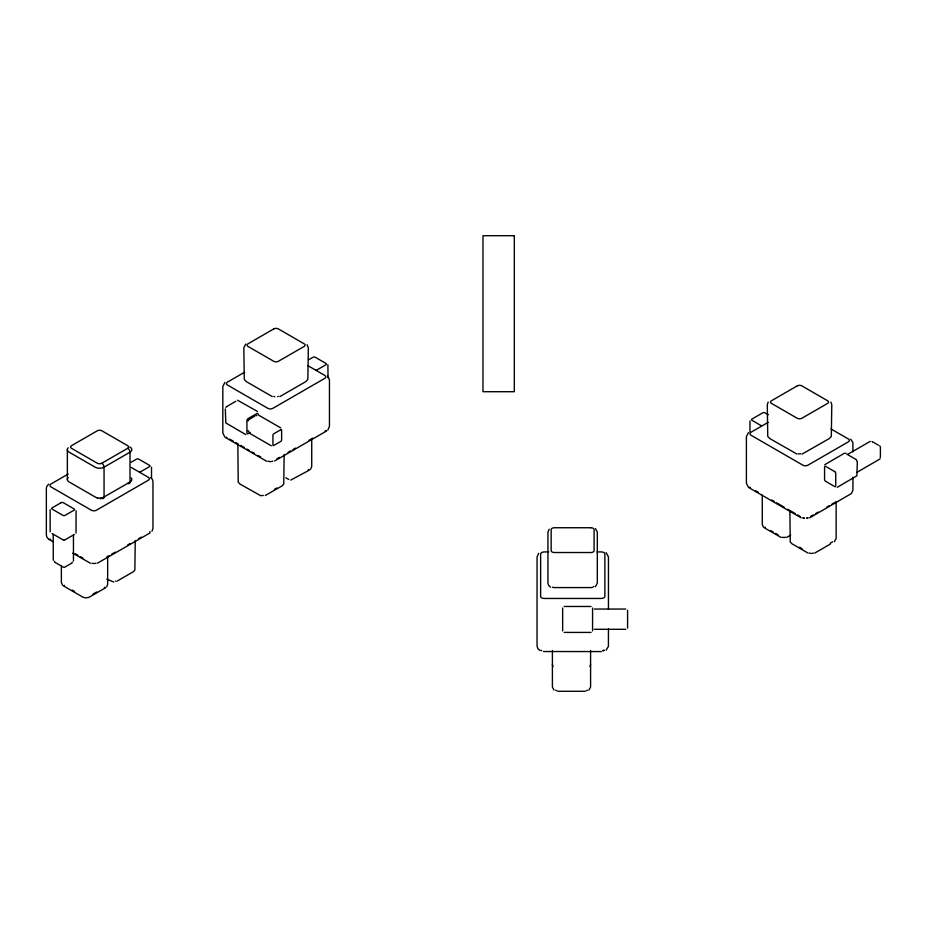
<?xml version="1.0" encoding="UTF-8"?>
<svg xmlns="http://www.w3.org/2000/svg" width="927" height="927" viewBox="0 0 927 927"><rect width="100%" height="100%" fill="white"/><g stroke="black" fill="none" stroke-linecap="round" stroke-linejoin="round"><path stroke-width="1.39" d="M590.592 664.52L589.989 666.478M76.026 533.106L76.06 510.789M151.982 531.241L152.967 528.297L152.967 481.692L152.457 479.549L150.649 477.475M768.182 402.051L767.289 404.693L767.753 436.42L769.792 438.564L796.953 454.068M106.617 586.93L107.659 584.346L107.659 556.374M549.178 529.178L547.95 532.156L547.95 583.153L548.657 585.47L550.499 587.197M327.845 430.047L329.444 426.408L329.444 379.803L327.845 376.165M310.51 469.305L311.727 466.536L311.727 438.552M538.668 553.338L537.046 556.953L537.046 645.992L537.834 648.564L539.885 650.476M880.059 458.9L857.093 472.283M824.763 464.682L844.196 453.373L845.887 453.187M245.678 344.114L243.824 347.741L244.276 379.467L246.327 381.611L272.237 396.571M224.902 382.445L222.828 386.478L222.828 433.083L224.902 437.127M748.506 432.561L746.397 436.663L746.397 483.268L748.506 487.37M595.458 586.721L597.312 583.153L597.312 532.156L595.458 528.599M48.667 484.161L46.86 486.223L46.35 488.367L46.35 534.972L46.86 537.127L48.667 539.19M606.142 650.128L608.413 646.362L608.448 628.969M588.842 690.209L590.592 687.046L590.592 650.534M834.393 541.692L836.154 538.483L836.154 502.11M325.157 430.951L325.493 430.731A4.044 2.341 0 0 0 325.794 430.476M68.25 474.021L50.985 483.987A3.581 2.063 0 0 0 50.985 486.907L91.344 510.209A3.581 2.063 0 0 0 96.408 510.209L148.332 480.232A3.581 2.063 0 0 0 148.332 477.312L131.263 467.451M244.728 372.133L227.463 382.098A3.581 2.063 0 0 0 227.463 385.018L267.822 408.32A3.581 2.063 0 0 0 272.886 408.32L324.809 378.343A3.581 2.063 0 0 0 324.809 375.423L307.741 365.562M101.866 463.222L127.671 448.32A3.221 1.854 0 0 0 127.671 445.69L101.866 430.788A3.221 1.854 0 0 0 97.312 430.788L71.506 445.69A3.221 1.854 0 0 0 71.506 448.32L97.312 463.222A3.221 1.854 0 0 0 101.866 463.222A3.221 1.796 61.6 0 1 104.056 467.196L104.056 496.999A3.221 1.796 61.6 0 1 101.866 498.262A3.221 1.854 0 0 1 100.417 498.749M226.837 406.466L235.852 401.264M130.939 462.364L136.57 459.12A1.53 0.881 0 0 1 138.726 459.12L149.537 465.354A1.53 0.881 0 0 1 149.537 466.605L140.522 471.808A1.53 0.881 0 0 1 139.444 472.063M308.54 359.827L313.048 357.231A1.53 0.881 0 0 1 315.203 357.231L326.014 363.465A1.53 0.881 0 0 1 326.014 364.717L317.011 369.908A1.53 0.881 0 0 1 315.725 370.163M279.896 396.571L305.806 381.611L307.857 379.467L308.32 347.741L307.08 344.693M249.015 419.491L254.879 416.107M250.244 432.353L247.996 433.651A1.53 0.881 -60 0 1 246.918 433.025L246.918 420.545A1.53 0.881 -60 0 1 247.996 418.68L257.011 413.477A1.53 0.881 -60 0 1 258.088 414.102M65.075 539.792L74.09 534.589A1.53 0.881 0 0 0 74.334 534.404M106.617 557.115L109.096 555.69M111.564 554.265L115.284 552.121M127.648 544.983L130.116 543.558M138.783 538.552L141.252 537.127M276.918 458.795L279.386 457.37M288.054 452.376L290.522 450.951M293.002 449.514L295.47 448.089M309.073 440.232L312.781 438.089M150.186 532.828L97.381 563.234M274.624 460.986L326.663 430.939M93.001 594.114L96.709 591.971M274.427 489.375L276.906 487.938M105.539 587.799L88.957 597.347L85.551 597.915L82.874 597.139L63.488 585.945M116.953 581.206L133.129 571.866L134.867 570.059L135.249 540.441M309.606 469.977L290.765 480.093M768.159 422.353L751.09 432.202A3.754 2.167 0 0 0 751.09 435.273L802.886 465.18A3.581 2.063 0 0 0 807.95 465.18L848.309 441.878A3.581 2.063 0 0 0 848.309 438.958L830.998 428.969M847.846 454.276L870.244 441.356M837.266 487.312L856.849 475.829L857.336 461.808M810.743 516.374L813.234 514.937M815.714 513.5L818.193 512.075M826.872 507.057L829.352 505.621M831.843 504.195L835.563 502.04M809.677 517.845L851.345 493.581L852.91 490.325L852.944 477.231M790.696 535.099L786.652 537.405M830.233 543.21L832.631 541.82M814.648 553.129L830.395 544.033M808.263 517.799L807.88 517.996A4.044 2.341 0 0 1 806.965 518.297M265.273 495.528L282.028 485.91L283.755 484.091L284.149 454.485M802.122 454.068L829.283 438.564L831.322 436.42L831.786 404.693L830.893 402.051M548.657 551.924L544.392 551.924A3.754 2.167 0 0 0 540.626 554.103L540.626 596.397A3.581 2.063 0 0 0 544.207 598.46L601.287 598.46A3.581 2.063 0 0 0 604.867 596.397L604.867 553.998A3.581 2.063 0 0 0 601.287 551.924L597.023 551.924M564.184 606.478L591.044 606.478M594.369 609.051L625.795 609.051M594.369 629.294L625.795 629.294M564.184 632.423L591.044 632.423M601.356 651.565L543.454 651.53M557.799 691.287L585.192 691.287M113.708 582.017L106.814 579.108M237.555 400.209L257.451 411.449M260.927 495.852L239.966 484.056L238.227 482.237L237.845 444.23M90.371 563.234L72.746 553.129M245.748 434.589L225.806 422.944L225.319 408.923M802.562 517.799L802.956 517.996A4.044 2.341 0 0 0 804.369 518.402M780.986 537.405L764.393 527.857M266.64 461.252L225.62 437.614M872.527 441.808L878.39 445.18M846.803 454.149L855.818 459.352M768.309 414.763L764.926 412.816A1.53 0.881 0 0 0 762.77 412.816L751.959 419.05A1.53 0.881 0 0 0 751.959 420.302L760.963 425.505A1.53 0.881 0 0 0 761.461 425.69M755.679 490.731L758.147 492.156M771.716 499.989L774.184 501.414M776.652 502.84L784.057 507.115M787.765 509.259L795.157 513.523M797.626 514.948L800.094 516.374M749.236 487.869L801.16 517.845M770.754 530.615L773.222 532.04M775.702 533.465L778.182 534.902M799.572 547.254L802.052 548.68M808.159 553.129L791.982 543.79L790.244 541.971L789.862 510.962M258.506 415.064L280.73 427.903M249.085 432.99L271.321 445.817M229.606 439.062L233.326 441.206M235.806 442.642L238.297 444.079M240.777 445.505L244.496 447.66M246.976 449.085L249.456 450.522M251.935 451.959L254.415 453.384M258.146 455.539L260.626 456.965M285.864 477.776L288.262 479.155A2.723 1.576 0 0 0 288.83 479.41M52.109 533.546L62.92 539.792M75.458 553.848L77.938 555.273M80.417 556.71L82.897 558.147M49.143 539.502L52.862 541.658M60.487 565.528L54.774 562.226A1.194 0.684 0 0 1 54.67 561.322M61.634 566.188L63.21 567.092A1.194 0.684 0 0 0 64.89 567.092L71.912 563.037A1.194 0.684 0 0 0 72.109 562.202M72.144 590.012L74.554 591.414M130.012 447.046L130.498 447.37A6.443 3.72 0 0 1 130.498 451.889L103.511 467.475A6.443 3.72 0 0 1 95.666 467.475L68.668 451.889A6.443 3.72 0 0 1 68.204 447.776M50.649 539.514L50.301 539.294A4.044 2.341 0 0 1 50.012 539.039M850.627 439.12L852.852 442.422L852.944 451.808M606.142 552.701L608.448 556.849L608.448 609.271M553.964 690.07L552.399 687.046L552.399 650.534M763.489 527.185L762.272 524.415L762.272 495.041M62.584 585.261L61.367 582.492L61.367 565.713M553.002 666.478L552.399 664.52M327.915 364.786L327.996 377.671M50.151 531.843L50.139 509.746M749.978 420.928L749.978 431.889M627.591 610.256L627.591 628.089M592.573 608.008L592.573 630.881M562.654 608.008L562.654 630.881M151.507 467.22L151.507 478.193M73.453 535.424L73.453 561.09M67.347 449.63L67.347 479.433M53.233 534.612L53.233 560.279M750.395 487.648A4.229 2.445 0 0 1 749.839 487.104M807.208 517.706A3.581 2.063 0 0 1 806.78 517.822M804.045 517.822A3.581 2.063 0 0 1 803.628 517.706M800.766 453.732A3.221 1.854 0 0 1 798.309 453.732M785.47 537.173A2.723 1.576 0 0 1 782.156 537.173M765.215 527.243A2.723 1.576 0 0 1 765.099 527.046M856.096 459.549A1.53 0.881 60 0 1 856.896 461.217M872.017 441.704A1.194 0.684 60 0 1 872.307 441.715M879.561 445.864A1.194 0.684 60 0 1 880.395 447.324L880.395 457.057A1.194 0.684 60 0 1 880.152 457.602M813.327 552.967A2.723 1.576 0 0 1 811.762 553.419M810.696 553.373A2.723 1.576 0 0 1 809.48 552.967M541.739 650.673A4.044 2.341 0 0 1 540.997 650.233M603.465 650.221A3.581 2.063 0 0 1 603.071 650.372M604.497 650.233A4.044 2.341 0 0 1 602.84 650.974M552.422 587.197A3.221 1.854 0 0 0 554.381 587.579L590.881 587.579A3.221 1.854 0 0 0 592.84 587.197M593.848 586.432A3.221 1.854 0 0 1 593.662 586.652M556.803 690.673A2.723 1.576 0 0 1 555.69 690.175M587.301 690.175A2.723 1.576 0 0 1 586.188 690.673M225.979 407.44A1.53 0.881 -60 0 1 226.698 406.559M256.049 415.435A1.194 0.684 -60 0 1 256.883 415.794M248.911 431.217A1.194 0.684 -60 0 1 248.181 430.684M248.181 420.939A1.194 0.684 -60 0 1 248.911 419.56M226.791 437.405A4.044 2.341 0 0 1 226.489 437.15M272.816 461.136A4.044 2.341 0 0 1 267.891 461.136M278.343 396.374A3.221 1.854 0 0 1 277.671 396.675M274.844 396.779A3.221 1.854 0 0 1 273.801 396.374M263.303 495.493A2.723 1.576 0 0 1 261.901 495.493M308.633 469.549A2.723 1.576 0 0 1 308.204 469.873M64.589 539.977A1.53 0.881 0 0 1 63.418 539.977M115.632 581.055A2.723 1.576 0 0 1 115.365 581.183M104.728 587.173A2.723 1.576 0 0 1 104.369 587.533M64.461 585.505A2.723 1.576 0 0 1 64.299 585.319M149.815 531.507A4.044 2.341 0 0 1 149.71 531.797M95.898 563.199A4.044 2.341 0 0 1 91.854 563.199M127.671 448.32A3.221 1.912 58.3 0 1 130.023 452.214L130.012 482.017L103.511 497.278A6.443 3.72 0 0 1 95.666 497.278L68.668 481.692A6.443 3.72 0 0 1 68.204 477.567M127.671 483.373A3.221 1.912 58.3 0 0 130.023 482.017L130.498 481.692A6.443 3.72 0 0 0 131.344 478.008M97.625 498.425A3.221 1.854 0 0 1 97.312 498.274M273.801 328.9L247.984 343.801A3.221 1.854 0 0 0 247.984 346.431L273.801 361.321A3.221 1.854 0 0 0 278.343 361.321L304.149 346.431A3.221 1.854 0 0 0 304.149 343.801L278.343 328.9A3.221 1.854 0 0 0 273.801 328.9M61.124 502.677L52.109 507.88A1.53 0.881 0 0 0 52.109 509.12L62.92 515.366A1.53 0.881 0 0 0 65.075 515.366L74.09 510.163A1.53 0.881 0 0 0 74.09 508.911L63.279 502.677A1.53 0.881 0 0 0 61.124 502.677M280.8 429.722L273.766 433.778A1.194 0.684 -60 0 0 272.932 435.238L272.932 444.972A1.194 0.684 -60 0 0 273.766 445.458L280.8 441.403A1.194 0.684 -60 0 0 281.634 439.943L281.634 430.209A1.194 0.684 -60 0 0 280.8 429.722M797.266 385.852L771.461 400.754A3.221 1.854 0 0 0 771.461 403.384L797.266 418.286A3.221 1.854 0 0 0 801.809 418.286L827.614 403.384A3.221 1.854 0 0 0 827.614 400.754L801.809 385.852A3.221 1.854 0 0 0 797.266 385.852M514.323 235.713L482.979 235.713L482.979 391.715L514.323 391.715L514.323 235.713M590.881 527.741L554.381 527.741A3.221 1.854 0 0 0 551.159 529.595L551.159 550.673A3.221 1.854 0 0 0 554.381 552.527L590.881 552.527A3.221 1.854 0 0 0 594.091 550.673L594.091 529.595A3.221 1.854 0 0 0 590.881 527.741M834.659 471.565L825.656 466.362A1.53 0.881 60 0 0 824.567 466.988L824.567 479.468A1.53 0.881 60 0 0 825.656 481.333L834.659 486.536A1.53 0.881 60 0 0 835.737 485.91L835.737 473.43A1.53 0.881 60 0 0 834.659 471.565"/></g></svg>
